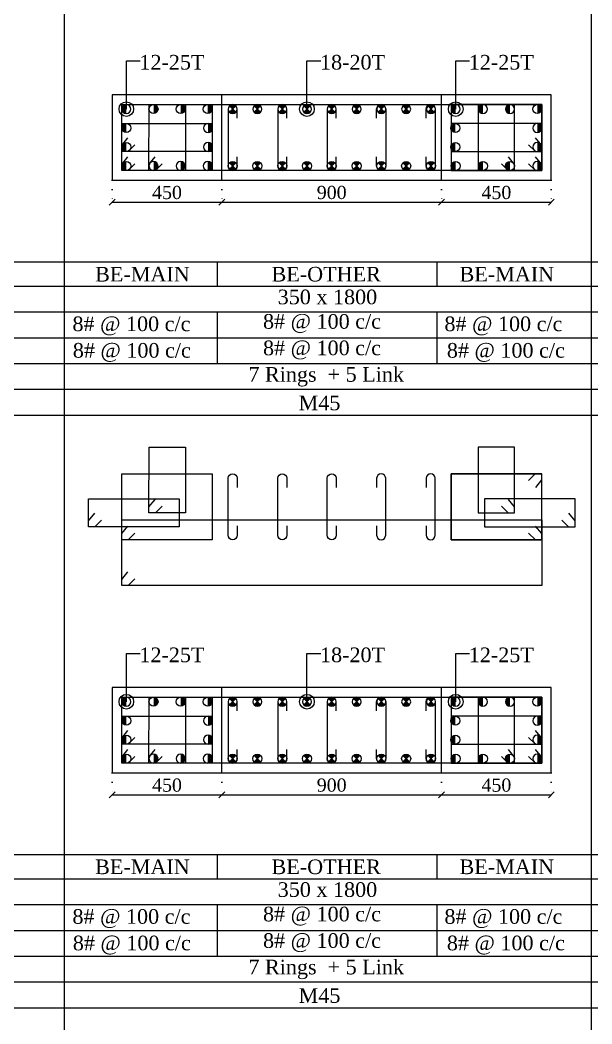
# Model space of a CAD drawing. Header units: millimetres. Extents: x 303 to 27724, y 300 to 68956.
# Drawn here: x 7835 to 10179, y 17900 to 22013 of the extents above; entities that cross this region are included whole.
import ezdxf

# ---------------------------------------------------------------- set-up
doc = ezdxf.new("R2010")
doc.units = ezdxf.units.MM
doc.linetypes.add('( Hidden )', pattern=[0.375, 0.25, -0.125])
doc.linetypes.add('DOT2', pattern=[0.125, 0, -0.125])
doc.layers.get('Defpoints').update_dxf_attribs({"lineweight": 0})
for name, color, linetype, lineweight in [('S-COL. STEEL DIA', 1, 'Continuous', 9), ('S-DIM FOOTING', 7, 'Continuous', 0), ('S-SECTION', 5, 'Continuous', 0), ('S-SECTION MARK', 7, 'Continuous', 0), ('S-SHEET', 7, 'Continuous', 0), ('S-STEEL', 1, 'Continuous', 9), ('S-STEEL-1', 1, 'Continuous', 0), ('S-STEEL-1 C.S.', 106, 'Continuous', 0), ('S-TEXT', 7, 'Continuous', 0)]:
    doc.layers.add(name, color=color, linetype=linetype, lineweight=lineweight)
doc.styles.add('AR', font='ARIALUNI.TTF', dxfattribs={"width": 0.8})
doc.styles.add('S-ROMANS', font='times.ttf')
doc.styles.add('TEXT', font='times.ttf')
doc.dimstyles.new('100', dxfattribs={"dimtxt": 180, "dimasz": 80, "dimexe": 0.18, "dimexo": 0.0625, "dimgap": 1, "dimtad": 1, "dimdec": 0, "dimzin": 0, "dimdsep": 46, "dimtxsty": 'AR', "dimblk": 'DOT', "dimcen": 0.09, "dimse1": 1, "dimse2": 1, "dimclrd": 50, "dimclrt": 256, "dimadec": 0, "dimazin": 0, "dimtfac": 1, "dimtdec": 0, "dimtix": 1, "dimtofl": 0, "dimtmove": 2, "dimatfit": 0, "dimfxl": 1, "dimtolj": 1, "dimtzin": 0, "dimlwd": -1, "dimarcsym": 0})
doc.dimstyles.new('SETU', dxfattribs={"dimtxt": 230, "dimasz": 0.2, "dimexe": 0.1, "dimexo": 0.1, "dimgap": 0.05, "dimtad": 1, "dimdec": 0, "dimzin": 0, "dimdsep": 46, "dimtxsty": 'TEXT', "dimblk": 'OBLIQUE', "dimcen": 0.09, "dimdle": 0.1, "dimclrd": 4, "dimclre": 256, "dimclrt": 256, "dimadec": 1, "dimazin": 0, "dimtfac": 1, "dimtdec": 0, "dimtix": 1, "dimtofl": 0, "dimtmove": 2, "dimatfit": 0, "dimfxl": 1, "dimtolj": 1, "dimtzin": 0, "dimlwd": -1, "dimlwe": -1, "dimarcsym": 1})

# ---------------------------------------------------------------- blocks, each defined once
blk = doc.blocks.new('*U17')
at = {"layer": 'S-COL. STEEL DIA'}
h = blk.add_hatch(color=256, dxfattribs=at)
h.dxf.hatch_style = 1
h.paths.add_polyline_path([(0, 18.5, 0.414214), (-18.5, 0, 0.414214), (0, -18.5)])
at = {"layer": 'S-COL. STEEL DIA', "lineweight": 5}
blk.add_circle((0, 0), 18.5, dxfattribs=at)
blk = doc.blocks.new('_Oblique')
at = {"color": 0, "linetype": 'ByBlock', "lineweight": -2}
blk.add_line((-0.5, -0.5), (0.5, 0.5), dxfattribs=at)
blk = doc.blocks.new('*D1708')
at = {"layer": 'Defpoints', "color": 0}
for p in [(8212, 18928.8), (8662, 18928.8), (8662, 18838.9)]:
    blk.add_point(p, dxfattribs=at)
at = {"layer": 'S-DIM FOOTING', "linetype": 'DOT2', "ltscale": 300}
for p, q in [((8212, 18928.7), (8212, 18838.8)), ((8662, 18928.7), (8662, 18838.8))]:
    blk.add_line(p, q, dxfattribs=at)
at = {"layer": 'S-DIM FOOTING', "ltscale": 300}
blk.add_line((8211.8, 18838.9), (8662.1, 18838.9), dxfattribs=at)
at = {"layer": 'S-DIM FOOTING', "linetype": 'ByBlock', "xscale": 24, "yscale": 24, "zscale": 24, "rotation": 180}
blk.add_blockref('_Oblique', (8212, 18838.9), dxfattribs=at)
at = {"layer": 'S-DIM FOOTING', "linetype": 'ByBlock', "xscale": 24, "yscale": 24, "zscale": 24}
blk.add_blockref('_Oblique', (8662, 18838.9), dxfattribs=at)
at = {"layer": 'S-DIM FOOTING', "insert": (8437, 18878.4), "char_height": 54, "attachment_point": 5, "style": 'TEXT'}
blk.add_mtext('\\A1;450', dxfattribs=at)
blk = doc.blocks.new('*D1709')
at = {"layer": 'Defpoints', "color": 0}
for p in [(8662, 18928.8), (9562, 18928.8), (9562, 18838.9)]:
    blk.add_point(p, dxfattribs=at)
at = {"layer": 'S-DIM FOOTING', "linetype": 'DOT2', "ltscale": 300}
for p, q in [((8662, 18928.7), (8662, 18838.8)), ((9562, 18928.7), (9562, 18838.8))]:
    blk.add_line(p, q, dxfattribs=at)
at = {"layer": 'S-DIM FOOTING', "ltscale": 300}
blk.add_line((8661.8, 18838.9), (9562.1, 18838.9), dxfattribs=at)
at = {"layer": 'S-DIM FOOTING', "linetype": 'ByBlock', "xscale": 24, "yscale": 24, "zscale": 24, "rotation": 180}
blk.add_blockref('_Oblique', (8662, 18838.9), dxfattribs=at)
at = {"layer": 'S-DIM FOOTING', "linetype": 'ByBlock', "xscale": 24, "yscale": 24, "zscale": 24}
blk.add_blockref('_Oblique', (9562, 18838.9), dxfattribs=at)
at = {"layer": 'S-DIM FOOTING', "insert": (9112, 18878.5), "char_height": 54, "attachment_point": 5, "style": 'TEXT'}
blk.add_mtext('\\A1;900', dxfattribs=at)
blk = doc.blocks.new('*D1710')
at = {"layer": 'Defpoints', "color": 0}
for p in [(9562, 18928.8), (10012, 18928.8), (10012, 18838.9)]:
    blk.add_point(p, dxfattribs=at)
at = {"layer": 'S-DIM FOOTING', "linetype": 'DOT2', "ltscale": 300}
for p, q in [((9562, 18928.7), (9562, 18838.8)), ((10012, 18928.7), (10012, 18838.8))]:
    blk.add_line(p, q, dxfattribs=at)
at = {"layer": 'S-DIM FOOTING', "ltscale": 300}
blk.add_line((9561.8, 18838.9), (10012.1, 18838.9), dxfattribs=at)
at = {"layer": 'S-DIM FOOTING', "linetype": 'ByBlock', "xscale": 24, "yscale": 24, "zscale": 24, "rotation": 180}
blk.add_blockref('_Oblique', (9562, 18838.9), dxfattribs=at)
at = {"layer": 'S-DIM FOOTING', "linetype": 'ByBlock', "xscale": 24, "yscale": 24, "zscale": 24}
blk.add_blockref('_Oblique', (10012, 18838.9), dxfattribs=at)
at = {"layer": 'S-DIM FOOTING', "insert": (9787, 18878.4), "char_height": 54, "attachment_point": 5, "style": 'TEXT'}
blk.add_mtext('\\A1;450', dxfattribs=at)
blk = doc.blocks.new('*U18')
at = {"layer": 'S-COL. STEEL DIA'}
h = blk.add_hatch(color=256, dxfattribs=at)
h.dxf.hatch_style = 1
h.paths.add_polyline_path([(0, 0), (0, -18.5, 0.198912), (13, -13)])
h.paths.add_polyline_path([(0, 0), (-13, -13, 0.198912), (0, -18.5)])
h.paths.add_polyline_path([(0, 18.5, 0.198912), (-13, 13), (0, 0)])
h.paths.add_polyline_path([(13, 13, 0.198912), (0, 18.5), (0, 0)])
at = {"layer": 'S-COL. STEEL DIA', "lineweight": 5}
for p, q in [((-13, 13), (13, -13)), ((13, 13), (-13, -13))]:
    blk.add_line(p, q, dxfattribs=at)
blk.add_circle((0, 0), 18.5, dxfattribs=at)
blk = doc.blocks.new('_Dot')
at = {"linetype": 'ByBlock', "lineweight": -2}
blk.add_line((-0.5, 0), (-1, 0), dxfattribs=at)
at = {"linetype": 'ByBlock', "const_width": 0.5}
blk.add_lwpolyline([(-0.25, 0, 1), (0.25, 0, 1)], format="xyb", close=True, dxfattribs=at)
blk = doc.blocks.new('*D1797')
at = {"layer": 'Defpoints', "color": 0}
for p in [(8212, 21356.8), (8662, 21356.8), (8662, 21267)]:
    blk.add_point(p, dxfattribs=at)
at = {"layer": 'S-DIM FOOTING', "linetype": 'DOT2', "ltscale": 300}
for p, q in [((8212, 21356.7), (8212, 21266.9)), ((8662, 21356.7), (8662, 21266.9))]:
    blk.add_line(p, q, dxfattribs=at)
at = {"layer": 'S-DIM FOOTING', "ltscale": 300}
blk.add_line((8211.8, 21267), (8662.1, 21267), dxfattribs=at)
at = {"layer": 'S-DIM FOOTING', "linetype": 'ByBlock', "xscale": 24, "yscale": 24, "zscale": 24, "rotation": 180}
blk.add_blockref('_Oblique', (8212, 21267), dxfattribs=at)
at = {"layer": 'S-DIM FOOTING', "linetype": 'ByBlock', "xscale": 24, "yscale": 24, "zscale": 24}
blk.add_blockref('_Oblique', (8662, 21267), dxfattribs=at)
at = {"layer": 'S-DIM FOOTING', "insert": (8437, 21306.4), "char_height": 54, "attachment_point": 5, "style": 'TEXT'}
blk.add_mtext('\\A1;450', dxfattribs=at)
blk = doc.blocks.new('*D1798')
at = {"layer": 'Defpoints', "color": 0}
for p in [(8662, 21356.8), (9562, 21356.8), (9562, 21267)]:
    blk.add_point(p, dxfattribs=at)
at = {"layer": 'S-DIM FOOTING', "linetype": 'DOT2', "ltscale": 300}
for p, q in [((8662, 21356.7), (8662, 21266.9)), ((9562, 21356.7), (9562, 21266.9))]:
    blk.add_line(p, q, dxfattribs=at)
at = {"layer": 'S-DIM FOOTING', "ltscale": 300}
blk.add_line((8661.8, 21267), (9562.1, 21267), dxfattribs=at)
at = {"layer": 'S-DIM FOOTING', "linetype": 'ByBlock', "xscale": 24, "yscale": 24, "zscale": 24, "rotation": 180}
blk.add_blockref('_Oblique', (8662, 21267), dxfattribs=at)
at = {"layer": 'S-DIM FOOTING', "linetype": 'ByBlock', "xscale": 24, "yscale": 24, "zscale": 24}
blk.add_blockref('_Oblique', (9562, 21267), dxfattribs=at)
at = {"layer": 'S-DIM FOOTING', "insert": (9112, 21306.5), "char_height": 54, "attachment_point": 5, "style": 'TEXT'}
blk.add_mtext('\\A1;900', dxfattribs=at)
blk = doc.blocks.new('*D1799')
at = {"layer": 'Defpoints', "color": 0}
for p in [(9562, 21356.8), (10012, 21356.8), (10012, 21267)]:
    blk.add_point(p, dxfattribs=at)
at = {"layer": 'S-DIM FOOTING', "linetype": 'DOT2', "ltscale": 300}
for p, q in [((9562, 21356.7), (9562, 21266.9)), ((10012, 21356.7), (10012, 21266.9))]:
    blk.add_line(p, q, dxfattribs=at)
at = {"layer": 'S-DIM FOOTING', "ltscale": 300}
blk.add_line((9561.8, 21267), (10012.1, 21267), dxfattribs=at)
at = {"layer": 'S-DIM FOOTING', "linetype": 'ByBlock', "xscale": 24, "yscale": 24, "zscale": 24, "rotation": 180}
blk.add_blockref('_Oblique', (9562, 21267), dxfattribs=at)
at = {"layer": 'S-DIM FOOTING', "linetype": 'ByBlock', "xscale": 24, "yscale": 24, "zscale": 24}
blk.add_blockref('_Oblique', (10012, 21267), dxfattribs=at)
at = {"layer": 'S-DIM FOOTING', "insert": (9787, 21306.4), "char_height": 54, "attachment_point": 5, "style": 'TEXT'}
blk.add_mtext('\\A1;450', dxfattribs=at)

msp = doc.modelspace()

# ---------------------------------------------------------------- linework, layer by layer
at = {"layer": 'S-SECTION'}
for points, elevation in [([(10012, 21356.8), (10012, 21706.8), (8212, 21706.8), (8212, 21356.8)], -0.1), ([(10012, 18928.8), (10012, 19278.8), (8212, 19278.8), (8212, 18928.8)], 0)]:
    msp.add_lwpolyline(points, close=True, dxfattribs=dict(at, elevation=elevation))
at = {"layer": 'S-SHEET'}
for p, q in [((8015, 68956, -2), (8015, 299.8, -1.4)), ((10175.6, 68956, -1.1), (10175.6, 299.8, -0.6)), ((303, 21022, 7.4), (27724.1, 21022, 7.4)), ((8642.4, 21021.9, -1), (8642.4, 20922.3, -1)), ((9542.4, 21021.9, -1), (9542.4, 20922.3, -1)), ((303, 20922.5, -0.4), (27724.1, 20922.5, -0.5)), ((303, 20817.3, -0.4), (27724.1, 20817.3, -0.5)), ((303, 20817.3, -0.4), (27724.1, 20817.3, -0.5)), ((8642.4, 20817.1, -1), (8642.4, 20605.8, -1)), ((9542.4, 20817.1, -1), (9542.4, 20605.8, -1)), ((303, 20711.5, -0.4), (27724.1, 20711.5, -0.5)), ((303, 20606, -0.4), (27724.1, 20606, -0.4)), ((303, 20500.5, -0.4), (27724.1, 20500.5, -0.5)), ((303, 18594, 7.5), (27724.1, 18594, 7.5)), ((8642.4, 18593.8, -0.7), (8642.4, 18494.3, -0.7)), ((9542.4, 18593.8, -0.7), (9542.4, 18494.3, -0.7)), ((303, 18494.4, -0.4), (27724.1, 18494.4, -0.4)), ((303, 18389.2, -0.4), (27724.1, 18389.2, -0.4)), ((303, 18389.2, -0.4), (27724.1, 18389.2, -0.4)), ((8642.4, 18389, -0.7), (8642.4, 18177.7, -0.7)), ((9542.4, 18389, -0.7), (9542.4, 18177.7, -0.7)), ((303, 18283.4, -0.4), (27724.1, 18283.4, -0.4)), ((303, 18177.9, -0.4), (27724.1, 18177.9, -0.4)), ((303, 18072.4, -0.4), (27724.1, 18072.4, -0.4))]:
    msp.add_line(p, q, dxfattribs=at)
at = {"layer": 'S-SHEET', "color": 0}
for p, q in [((303, 20394.9, -0.4), (27724.1, 20394.9, -0.5)), ((303, 17966.9, -0.4), (27724.1, 17966.9, -0.4))]:
    msp.add_line(p, q, dxfattribs=at)
at = {"layer": 'S-STEEL', "color": 1}
for points, elevation in [([(8305.5, 21424.2), (8278, 21396.8), (8252, 21396.8), (8252, 21666.8), (9972.8, 21666.8), (9972.8, 21396.8), (8252, 21396.8), (8252, 21421.9), (8277.1, 21452.7)], -0.1), ([(9918.4, 20127), (9946, 20154.3), (9972, 20154.3), (9972, 19884.3), (9601.2, 19884.3), (9601.2, 20154.3), (9972, 20154.3), (9972, 20129.3), (9946.8, 20098.4)], 0), ([(8305.5, 19723.5), (8278, 19696.2), (8252, 19696.2), (8252, 19966.2), (9972.8, 19966.2), (9972.8, 19696.2), (8252, 19696.2), (8252, 19721.2), (8277.1, 19752.1)], 0), ([(8305.5, 18996.1), (8278, 18968.8), (8252, 18968.8), (8252, 19238.8), (9972.8, 19238.8), (9972.8, 18968.8), (8252, 18968.8), (8252, 18993.8), (8277.1, 19024.7)], 0)]:
    msp.add_lwpolyline(points, dxfattribs=dict(at, elevation=elevation))
at = {"layer": 'S-STEEL', "color": 3}
for points, elevation in [([(8724.4, 21610.7), (8724.4, 21648.4, 1), (8687.5, 21648.4), (8687.5, 21415.3, 1), (8724.4, 21415.3), (8724.4, 21452.5)], -0.1), ([(8927.6, 21610.7), (8927.6, 21648.4, 1), (8890.7, 21648.4), (8890.7, 21415.3, 1), (8927.6, 21415.3), (8927.6, 21452.5)], -0.1), ([(9130.8, 21610.7), (9130.8, 21648.4, 1), (9093.9, 21648.4), (9093.9, 21415.3, 1), (9130.8, 21415.3), (9130.8, 21452.5)], -0.1), ([(9296.3, 21610.7), (9296.3, 21648.4, -1), (9333.2, 21648.4), (9333.2, 21415.3, -1), (9296.3, 21415.3), (9296.3, 21452.5)], -0.1), ([(9499.6, 21610.7), (9499.6, 21648.4, -1), (9536.5, 21648.4), (9536.5, 21415.3, -1), (9499.6, 21415.3), (9499.6, 21452.5)], -0.1), ([(8724.4, 19940.4), (8724.4, 19902.7, -1), (8687.5, 19902.7), (8687.5, 20135.8, -1), (8724.4, 20135.8), (8724.4, 20098.5)], 0), ([(8927.6, 19940.4), (8927.6, 19902.7, -1), (8890.7, 19902.7), (8890.7, 20135.8, -1), (8927.6, 20135.8), (8927.6, 20098.5)], 0), ([(9130.8, 19940.4), (9130.8, 19902.7, -1), (9093.9, 19902.7), (9093.9, 20135.8, -1), (9130.8, 20135.8), (9130.8, 20098.5)], 0), ([(9296.3, 19940.4), (9296.3, 19902.7, 1), (9333.2, 19902.7), (9333.2, 20135.8, 1), (9296.3, 20135.8), (9296.3, 20098.5)], 0), ([(9499.6, 19940.4), (9499.6, 19902.7, 1), (9536.5, 19902.7), (9536.5, 20135.8, 1), (9499.6, 20135.8), (9499.6, 20098.5)], 0), ([(8724.4, 19182.6), (8724.4, 19220.3, 1), (8687.5, 19220.3), (8687.5, 18987.2, 1), (8724.4, 18987.2), (8724.4, 19024.5)], 0), ([(8927.6, 19182.6), (8927.6, 19220.3, 1), (8890.7, 19220.3), (8890.7, 18987.2, 1), (8927.6, 18987.2), (8927.6, 19024.5)], 0), ([(9130.8, 19182.6), (9130.8, 19220.3, 1), (9093.9, 19220.3), (9093.9, 18987.2, 1), (9130.8, 18987.2), (9130.8, 19024.5)], 0), ([(9296.3, 19182.6), (9296.3, 19220.3, -1), (9333.2, 19220.3), (9333.2, 18987.2, -1), (9296.3, 18987.2), (9296.3, 19024.5)], 0), ([(9499.6, 19182.6), (9499.6, 19220.3, -1), (9536.5, 19220.3), (9536.5, 18987.2, -1), (9499.6, 18987.2), (9499.6, 19024.5)], 0)]:
    msp.add_lwpolyline(points, format="xyb", dxfattribs=dict(at, elevation=elevation))
at = {"layer": 'S-STEEL-1', "color": 6}
for points, elevation in [([(8305.5, 21424.2), (8278, 21396.8), (8252, 21396.8), (8252, 21666.8), (8622.8, 21666.8), (8622.8, 21396.8), (8252, 21396.8), (8252, 21421.9), (8277.1, 21452.7)], -0.1), ([(9919.2, 21424.2), (9946.7, 21396.8), (9972.8, 21396.8), (9972.8, 21666.8), (9602, 21666.8), (9602, 21396.8), (9972.8, 21396.8), (9972.8, 21421.9), (9947.6, 21452.7)], -0.1), ([(8305.5, 19911.6), (8278, 19884.3), (8252, 19884.3), (8252, 20154.3), (8622.8, 20154.3), (8622.8, 19884.3), (8252, 19884.3), (8252, 19909.3), (8277.1, 19940.2)], 0), ([(9919.2, 19911.6), (9946.7, 19884.3), (9972.8, 19884.3), (9972.8, 20154.3), (9602, 20154.3), (9602, 19884.3), (9972.8, 19884.3), (9972.8, 19909.3), (9947.6, 19940.2)], 0), ([(8305.5, 18996.1), (8278, 18968.8), (8252, 18968.8), (8252, 19238.8), (8622.8, 19238.8), (8622.8, 18968.8), (8252, 18968.8), (8252, 18993.8), (8277.1, 19024.7)], 0), ([(9919.2, 18996.1), (9946.7, 18968.8), (9972.8, 18968.8), (9972.8, 19238.8), (9602, 19238.8), (9602, 18968.8), (9972.8, 18968.8), (9972.8, 18993.8), (9947.6, 19024.7)], 0)]:
    msp.add_lwpolyline(points, dxfattribs=dict(at, elevation=elevation))
at = {"layer": 'S-STEEL-1', "color": 41}
for points, elevation in [([(8416.8, 21424.2), (8389.3, 21396.8), (8363.2, 21396.8), (8363.3, 21666.8), (8512.7, 21666.8), (8512.7, 21396.8), (8363.2, 21396.8), (8363.2, 21421.9), (8388.4, 21452.7)], -0.1), ([(9807.9, 21424.2), (9835.4, 21396.8), (9861.5, 21396.8), (9861.5, 21666.8), (9712.1, 21666.8), (9712.1, 21396.8), (9861.5, 21396.8), (9861.5, 21421.9), (9836.3, 21452.7)], -0.1), ([(8305.5, 21501.9), (8278, 21474.5), (8252, 21474.5), (8252, 21589.6), (8622.8, 21589.6), (8622.8, 21474.5), (8252, 21474.5), (8252, 21499.6), (8277.1, 21530.4)], -0.1), ([(9919.2, 21501.9), (9946.7, 21474.5), (9972.8, 21474.5), (9972.7, 21589.6), (9601.9, 21589.6), (9602, 21474.5), (9972.8, 21474.5), (9972.8, 21499.6), (9947.6, 21530.4)], -0.1), ([(8416.8, 20021), (8389.3, 19993.7), (8363.2, 19993.7), (8363.3, 20263.7), (8512.7, 20263.7), (8512.7, 19993.7), (8363.2, 19993.7), (8363.2, 20018.7), (8388.4, 20049.6)], 0), ([(9807.9, 20021), (9835.4, 19993.7), (9861.5, 19993.7), (9861.5, 20263.7), (9712.1, 20263.7), (9712.1, 19993.7), (9861.5, 19993.7), (9861.5, 20018.7), (9836.3, 20049.6)], 0), ([(8169.1, 19963.7), (8141.6, 19936.4), (8115.5, 19936.4), (8115.6, 20051.4), (8486.4, 20051.4), (8486.3, 19936.4), (8115.5, 19936.4), (8115.5, 19961.4), (8140.7, 19992.3)], 0), ([(10055.6, 19963.7), (10083.1, 19936.4), (10109.2, 19936.4), (10109.2, 20051.4), (9738.4, 20051.4), (9738.4, 19936.4), (10109.2, 19936.4), (10109.2, 19961.4), (10084, 19992.3)], 0), ([(8416.8, 18996.1), (8389.3, 18968.8), (8363.2, 18968.8), (8363.3, 19238.8), (8512.7, 19238.8), (8512.7, 18968.8), (8363.2, 18968.8), (8363.2, 18993.8), (8388.4, 19024.7)], 0), ([(9807.9, 18996.1), (9835.4, 18968.8), (9861.5, 18968.8), (9861.5, 19238.8), (9712.1, 19238.8), (9712.1, 18968.8), (9861.5, 18968.8), (9861.5, 18993.8), (9836.3, 19024.7)], 0), ([(8305.5, 19073.8), (8278, 19046.5), (8252, 19046.5), (8252, 19161.5), (8622.8, 19161.5), (8622.8, 19046.5), (8252, 19046.5), (8252, 19071.5), (8277.1, 19102.4)], 0), ([(9919.2, 19073.8), (9946.7, 19046.5), (9972.8, 19046.5), (9972.7, 19161.5), (9601.9, 19161.5), (9602, 19046.5), (9972.8, 19046.5), (9972.8, 19071.5), (9947.6, 19102.4)], 0)]:
    msp.add_lwpolyline(points, dxfattribs=dict(at, elevation=elevation))
at = {"layer": 'S-STEEL-1 C.S.', "color": 8, "linetype": '( Hidden )'}
for p, q in [((8662, 21356.8, -0.1), (8662, 21706.8, -0.1)), ((9562, 21356.8, -0.1), (9562, 21706.8, -0.1)), ((8662, 18928.8, 0), (8662, 19278.8, 0)), ((9562, 18928.8, 0), (9562, 19278.8, 0))]:
    msp.add_line(p, q, dxfattribs=at)

# ---------------------------------------------------------------- block references
at = {"layer": 'S-COL. STEEL DIA', "xscale": -1, "rotation": 180}
for name, p in [('*U17', (8270.4, 21648.4, -0.1)), ('*U18', (8705.9, 21648.4, -0.1)), ('*U18', (8807.5, 21648.4, -0.1)), ('*U18', (8909.1, 21648.4, -0.1)), ('*U18', (9010.7, 21648.4, -0.1)), ('*U18', (9112.4, 21648.4, -0.1)), ('*U18', (9214, 21648.4, -0.1)), ('*U18', (9315.6, 21648.4, -0.1)), ('*U18', (9417.2, 21648.4, -0.1)), ('*U18', (9518.8, 21648.4, -0.1)), ('*U17', (9620.4, 21648.4, -0.1)), ('*U17', (9731.7, 21648.4, -0.1)), ('*U17', (9843, 21648.4, -0.1)), ('*U17', (8270.4, 19220.3, 0)), ('*U18', (8705.9, 19220.3, 0)), ('*U18', (8807.5, 19220.3, 0)), ('*U18', (8909.1, 19220.3, 0)), ('*U18', (9010.7, 19220.3, 0)), ('*U18', (9112.4, 19220.3, 0)), ('*U18', (9214, 19220.3, 0)), ('*U18', (9315.6, 19220.3, 0)), ('*U18', (9417.2, 19220.3, 0)), ('*U18', (9518.8, 19220.3, 0)), ('*U17', (9620.4, 19220.3, 0)), ('*U17', (9731.7, 19220.3, 0)), ('*U17', (9843, 19220.3, 0))]:
    msp.add_blockref(name, p, dxfattribs=at)
at = {"layer": 'S-COL. STEEL DIA', "rotation": 180}
for p in [(8381.7, 21648.4, -0.1), (8493, 21648.4, -0.1), (8604.3, 21648.4, -0.1), (9954.3, 21648.4, -0.1), (8381.7, 19220.3, 0), (8493, 19220.3, 0), (8604.3, 19220.3, 0), (9954.3, 19220.3, 0)]:
    msp.add_blockref('*U17', p, dxfattribs=at)
at = {"layer": 'S-COL. STEEL DIA'}
for name, p in [('*U17', (8270.4, 21570.7, -0.1)), ('*U17', (9619.2, 21570.7, -0.1)), ('*U17', (8270.4, 21493, -0.1)), ('*U17', (9619.2, 21493, -0.1)), ('*U17', (8270.4, 21415.3, -0.1)), ('*U18', (8705.9, 21415.3, -0.1)), ('*U18', (8807.5, 21415.3, -0.1)), ('*U18', (8909.1, 21415.3, -0.1)), ('*U18', (9010.7, 21415.3, -0.1)), ('*U18', (9112.4, 21415.3, -0.1)), ('*U18', (9214, 21415.3, -0.1)), ('*U18', (9315.6, 21415.3, -0.1)), ('*U18', (9417.2, 21415.3, -0.1)), ('*U18', (9518.8, 21415.3, -0.1)), ('*U17', (9620.4, 21415.3, -0.1)), ('*U17', (9731.7, 21415.3, -0.1)), ('*U17', (9843, 21415.3, -0.1)), ('*U17', (8270.4, 19142.6, 0)), ('*U17', (9619.2, 19142.6, 0)), ('*U17', (8270.4, 19064.9, 0)), ('*U17', (9619.2, 19064.9, 0)), ('*U17', (8270.4, 18987.2, 0)), ('*U18', (8705.9, 18987.2, 0)), ('*U18', (8807.5, 18987.2, 0)), ('*U18', (8909.1, 18987.2, 0)), ('*U18', (9010.7, 18987.2, 0)), ('*U18', (9112.4, 18987.2, 0)), ('*U18', (9214, 18987.2, 0)), ('*U18', (9315.6, 18987.2, 0)), ('*U18', (9417.2, 18987.2, 0)), ('*U18', (9518.8, 18987.2, 0)), ('*U17', (9620.4, 18987.2, 0)), ('*U17', (9731.7, 18987.2, 0)), ('*U17', (9843, 18987.2, 0))]:
    msp.add_blockref(name, p, dxfattribs=at)
at = {"layer": 'S-COL. STEEL DIA', "xscale": -1}
for p in [(8605.5, 21570.7, -0.1), (9954.3, 21570.7, -0.1), (8605.5, 21493, -0.1), (9954.3, 21493, -0.1), (8381.7, 21415.3, -0.1), (8493, 21415.3, -0.1), (8604.3, 21415.3, -0.1), (9954.3, 21415.3, -0.1), (8605.5, 19142.6, 0), (9954.3, 19142.6, 0), (8605.5, 19064.9, 0), (9954.3, 19064.9, 0), (8381.7, 18987.2, 0), (8493, 18987.2, 0), (8604.3, 18987.2, 0), (9954.3, 18987.2, 0)]:
    msp.add_blockref('*U17', p, dxfattribs=at)

# ---------------------------------------------------------------- texts
at = {"layer": 'S-TEXT', "color": 7, "style": 'TEXT'}
for s, p in [('12-25T', (8323.8, 21810.4, -0.1)), ('18-20T', (9064.1, 21810.4, -0.1)), ('12-25T', (9673.8, 21810.4, -0.1)), ('12-25T', (8323.8, 19382.4, 0)), ('18-20T', (9064.1, 19382.4, 0)), ('12-25T', (9673.8, 19382.4, 0))]:
    msp.add_text(s, height=60, dxfattribs=at).set_placement(p)
at = {"layer": 'S-TEXT', "style": 'S-ROMANS'}
for s, p in [('BE-MAIN ', (8142.5, 20942.1, -1)), ('BE-OTHER', (8865.5, 20942.1, -1)), ('BE-MAIN ', (9636, 20942.1, -1)), ('350 x 1800', (8890.7, 20848.8, -1)), ('8# @ 100 c/c', (8049.5, 20738.6, -1)), ('8# @ 100 c/c', (8830.5, 20748.6, -1)), ('8# @ 100 c/c', (9574, 20738.6, -1)), ('8# @ 100 c/c', (8051, 20630, -1)), ('8# @ 100 c/c', (8830.5, 20640, -1)), ('8# @ 100 c/c', (9584, 20630, -1)), ('7 Rings  + 5 Link', (8770.7, 20531.5, -1)), ('M45', (8976.6, 20414.7, -1)), ('BE-MAIN ', (8142.5, 18514, -0.7)), ('BE-OTHER', (8865.5, 18514, -0.7)), ('BE-MAIN ', (9636, 18514, -0.7)), ('350 x 1800', (8890.7, 18420.8, -0.7)), ('8# @ 100 c/c', (8049.5, 18310.5, -0.7)), ('8# @ 100 c/c', (8830.5, 18320.5, -0.7)), ('8# @ 100 c/c', (9574, 18310.5, -0.7)), ('8# @ 100 c/c', (8051, 18201.9, -0.7)), ('8# @ 100 c/c', (8830.5, 18211.9, -0.7)), ('8# @ 100 c/c', (9584, 18201.9, -0.7)), ('7 Rings  + 5 Link', (8770.7, 18103.4, -0.7)), ('M45', (8976.6, 17986.7, -0.7))]:
    msp.add_text(s, height=60, dxfattribs=at).set_placement(p)

# ---------------------------------------------------------------- dimensions: what is measured, and where the dimension line sits
at = {"layer": 'S-DIM FOOTING', "ltscale": 300}
for base, p1, p2, picture, middle in [((8662, 21267, -0.4), (8212, 21356.8, -0.1), (8662, 21356.8, -0.1), '*D1797', (8437, 21306.4, -0.4)), ((9562, 21267, -0.4), (8662, 21356.8, -0.1), (9562, 21356.8, -0.1), '*D1798', (9112, 21306.5, -0.4)), ((10012, 21267, -0.4), (9562, 21356.8, -0.1), (10012, 21356.8, -0.1), '*D1799', (9787, 21306.4, -0.4)), ((8662, 18838.9, -0.3), (8212, 18928.8, 0), (8662, 18928.8, 0), '*D1708', (8437, 18878.4, -0.3)), ((9562, 18838.9, -0.3), (8662, 18928.8, 0), (9562, 18928.8, 0), '*D1709', (9112, 18878.5, -0.3)), ((10012, 18838.9, -0.3), (9562, 18928.8, 0), (10012, 18928.8, 0), '*D1710', (9787, 18878.4, -0.3))]:
    dim = msp.add_linear_dim(base=base, p1=p1, p2=p2, angle=180, dimstyle='SETU', override={"dimscale": 1.2, "dimtxt": 45, "dimasz": 20, "dimgap": 10, "dimblk1": 'Oblique', "dimblk2": 'Oblique', "dimsah": 1, "dimclrd": 256, "dimarcsym": 1}, dxfattribs=at)
    dim.commit()
    dim.dimension.update_dxf_attribs({"geometry": picture, "text_midpoint": middle})

# ---------------------------------------------------------------- leaders
at = {"layer": 'S-SECTION MARK'}
for points in [[(8270.4, 21648.4, -0.1), (8270.4, 21846.3, -0.1), (8326.8, 21846.3, -0.1)], [(9010.7, 21648.4, -0.1), (9010.7, 21846.3, -0.1), (9067.2, 21846.3, -0.1)], [(9620.4, 21648.4, -0.1), (9620.4, 21846.3, -0.1), (9676.8, 21846.3, -0.1)], [(8270.4, 19220.3, 0), (8270.4, 19418.2, 0), (8326.8, 19418.2, 0)], [(9010.7, 19220.3, 0), (9010.7, 19418.2, 0), (9067.2, 19418.2, 0)], [(9620.4, 19220.3, 0), (9620.4, 19418.2, 0), (9676.8, 19418.2, 0)]]:
    msp.add_leader(points, dimstyle='100', override={"dimasz": 60, "dimtad": 0, "dimclrd": 256, "dimldrblk": 'DotBlank', "dimfxl": 50, "dimfxlon": 1, "dimarcsym": 1}, dxfattribs=at)

doc.saveas('drawing.dxf')
